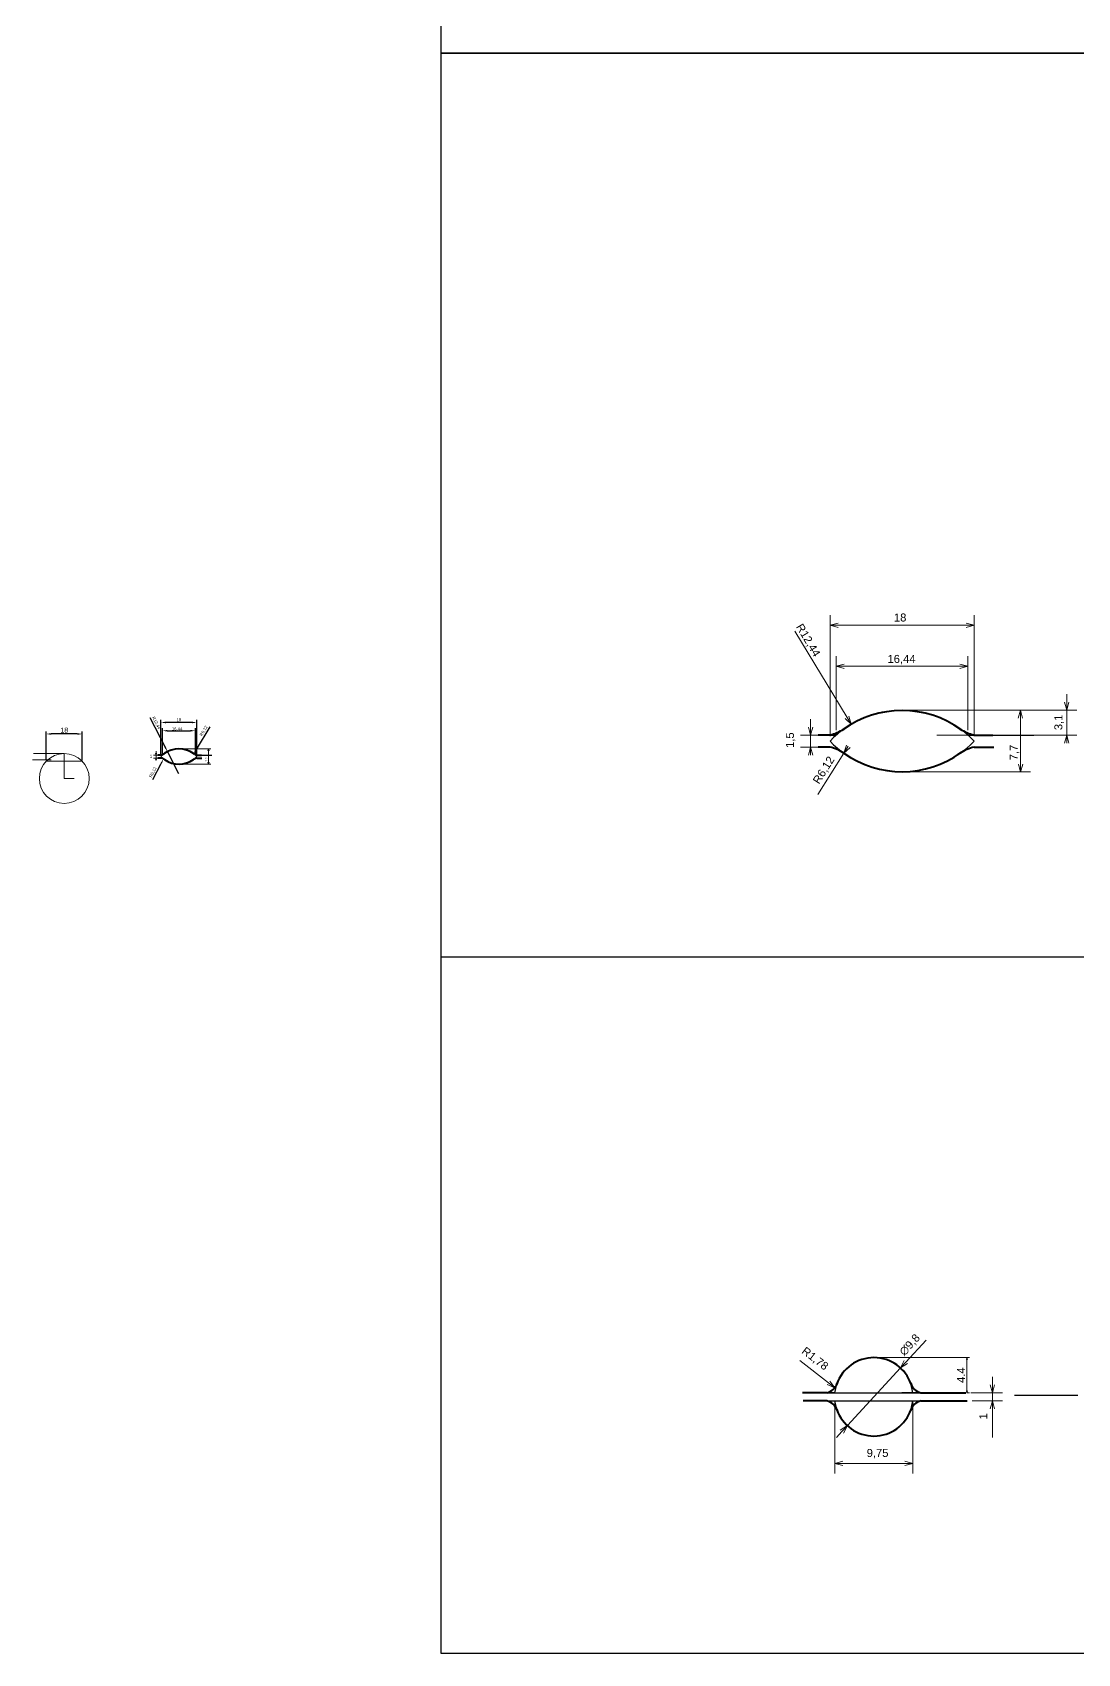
# Model space of a CAD drawing. Header units: millimetres. Extents: x 1526 to 31626, y -4643 to 9189.
# Drawn here: x 22842 to 23364, y -3843 to -3033 of the extents above; entities that cross this region are included whole.
import ezdxf

# ---------------------------------------------------------------- set-up
doc = ezdxf.new("R2010")
doc.units = ezdxf.units.MM
doc.linetypes.add('CENTER', pattern=[50.8, 31.75, -6.35, 6.35, -6.35])
doc.styles.get("Standard").update_dxf_attribs({"font": 'arial.ttf'})
doc.dimstyles.new('ISO-25', dxfattribs={"dimtxt": 2.5, "dimasz": 2.5, "dimexe": 1.25, "dimexo": 0.625, "dimtad": 1, "dimtxsty": 'Standard', "dimcen": 2.5, "dimadec": 0, "dimazin": 0, "dimtfac": 1, "dimtmove": 0, "dimatfit": 3, "dimfxl": 1, "dimarcsym": 0})

# ---------------------------------------------------------------- blocks, each defined once
blk = doc.blocks.new('_Open30')
at = {"color": 0, "linetype": 'ByBlock', "lineweight": -2}
for p, q in [((-1, 0.27), (0, 0)), ((0, 0), (-1, -0.27)), ((0, 0), (-1, 0))]:
    blk.add_line(p, q, dxfattribs=at)
blk = doc.blocks.new('*D2140')
at = {"color": 0, "lineweight": -2, "transparency": 16777216}
blk.add_line((22930.27, -3380.18), (22923.49, -3391.41), dxfattribs=at)
at = {"color": 0, "transparency": 16777216}
blk.add_solid([(22923.13, -3391.19), (22923.85, -3391.62), (22922.2, -3393.55)], dxfattribs=at)
at = {"layer": 'Defpoints', "color": 0, "transparency": 16777216}
for p in [(22922.2, -3393.55), (22925.36, -3388.31)]:
    blk.add_point(p, dxfattribs=at)
at = {"color": 0, "transparency": 16777216, "insert": (22927.27, -3382.2), "char_height": 1.5, "attachment_point": 5, "rotation": 58.88772}
blk.add_mtext('R6,12', dxfattribs=at)
blk = doc.blocks.new('*D2141')
at = {"color": 0, "lineweight": -2, "transparency": 16777216}
for p, q in [((22900.33, -3375.49), (22907.98, -3390.3)), ((22914.83, -3403.58), (22909.12, -3392.52))]:
    blk.add_line(p, q, dxfattribs=at)
at = {"color": 0, "transparency": 16777216}
blk.add_solid([(22908.35, -3390.11), (22907.61, -3390.49), (22909.12, -3392.52)], dxfattribs=at)
at = {"layer": 'Defpoints', "color": 0, "transparency": 16777216}
for p in [(22909.12, -3392.52), (22914.83, -3403.58)]:
    blk.add_point(p, dxfattribs=at)
at = {"color": 0, "transparency": 16777216, "insert": (22903.46, -3378.23), "char_height": 1.5, "attachment_point": 5, "rotation": 297.30448}
blk.add_mtext('R12,44', dxfattribs=at)
blk = doc.blocks.new('*D2142')
at = {"color": 0, "lineweight": -2, "transparency": 16777216}
blk.add_line((22901.79, -3406.49), (22905.97, -3398.45), dxfattribs=at)
at = {"color": 0, "transparency": 16777216}
blk.add_solid([(22905.6, -3398.25), (22906.34, -3398.64), (22907.12, -3396.23)], dxfattribs=at)
at = {"layer": 'Defpoints', "color": 0, "transparency": 16777216}
for p in [(22904.3, -3401.65), (22907.12, -3396.23)]:
    blk.add_point(p, dxfattribs=at)
at = {"color": 0, "transparency": 16777216, "insert": (22901.95, -3402.87), "char_height": 1.5, "attachment_point": 5, "rotation": 62.5443}
blk.add_mtext('R6,12', dxfattribs=at)
blk = doc.blocks.new('*D2143')
at = {"color": 0, "lineweight": -2, "transparency": 16777216}
for p, q in [((22906.61, -3393.61), (22906.61, -3380.85)), ((22909.11, -3382.1), (22920.55, -3382.1)), ((22923.05, -3393.61), (22923.05, -3380.85))]:
    blk.add_line(p, q, dxfattribs=at)
at = {"color": 0, "transparency": 16777216}
for points in [[(22909.11, -3381.68), (22909.11, -3382.51), (22906.61, -3382.1)], [(22920.55, -3381.68), (22920.55, -3382.51), (22923.05, -3382.1)]]:
    blk.add_solid(points, dxfattribs=at)
at = {"layer": 'Defpoints', "color": 0, "transparency": 16777216}
for p in [(22923.05, -3382.1), (22906.61, -3394.23), (22923.05, -3394.23)]:
    blk.add_point(p, dxfattribs=at)
at = {"color": 0, "transparency": 16777216, "insert": (22913.91, -3381.31), "char_height": 1.5, "attachment_point": 5}
blk.add_mtext('16,44', dxfattribs=at)
blk = doc.blocks.new('*D2144')
at = {"color": 0, "lineweight": -2, "transparency": 16777216}
for p, q in [((22905.83, -3394.36), (22905.83, -3376.72)), ((22921.33, -3377.97), (22908.33, -3377.97)), ((22923.83, -3394.36), (22923.83, -3376.72))]:
    blk.add_line(p, q, dxfattribs=at)
at = {"color": 0, "transparency": 16777216}
for points in [[(22908.33, -3377.55), (22908.33, -3378.38), (22905.83, -3377.97)], [(22921.33, -3377.55), (22921.33, -3378.38), (22923.83, -3377.97)]]:
    blk.add_solid(points, dxfattribs=at)
at = {"layer": 'Defpoints', "color": 0, "transparency": 16777216}
for p in [(22905.83, -3377.97), (22905.83, -3394.98), (22923.83, -3394.98)]:
    blk.add_point(p, dxfattribs=at)
at = {"color": 0, "transparency": 16777216, "insert": (22914.83, -3376.57), "char_height": 1.5, "attachment_point": 5}
blk.add_mtext('18', dxfattribs=at)
blk = doc.blocks.new('*D2145')
at = {"color": 0, "lineweight": -2, "transparency": 16777216}
for p, q in [((22848.57, -3396.75), (22848.57, -3382.46)), ((22864.07, -3383.71), (22851.07, -3383.71)), ((22866.57, -3396.75), (22866.57, -3382.46))]:
    blk.add_line(p, q, dxfattribs=at)
at = {"color": 0, "transparency": 16777216}
for points in [[(22851.07, -3383.29), (22851.07, -3384.13), (22848.57, -3383.71)], [(22864.07, -3383.29), (22864.07, -3384.13), (22866.57, -3383.71)]]:
    blk.add_solid(points, dxfattribs=at)
at = {"layer": 'Defpoints', "color": 0, "transparency": 16777216}
for p in [(22848.57, -3383.71), (22848.57, -3397.37), (22866.57, -3397.37)]:
    blk.add_point(p, dxfattribs=at)
at = {"color": 0, "lineweight": 15, "transparency": 16777216, "insert": (22857.57, -3381.81), "char_height": 2.5, "attachment_point": 5}
blk.add_mtext('18', dxfattribs=at)

msp = doc.modelspace()

# ---------------------------------------------------------------- linework, layer by layer
at = {"color": 2}
for p, q in [((23045.7824, -3443.40561), (23045.7824, -3043.40561)), ((23045.7824, -3043.40561), (24080.04858, -3043.40561)), ((23045.7824, -3443.40561), (23045.7824, -3043.40561)), ((23045.78237, -3843.40562), (23045.78237, -3443.40562)), ((23045.78237, -3843.40562), (23045.78237, -3443.40562)), ((24080.04854, -3843.40562), (23045.78237, -3843.40562))]:
    msp.add_line(p, q, dxfattribs=at)
at = {"color": 251, "lineweight": 5}
for p, q in [((23240.13317, -3384.76154), (23240.13317, -3324.35062)), ((23312.13317, -3384.76154), (23312.13317, -3324.35062)), ((23243.25867, -3381.76154), (23243.25867, -3344.88018)), ((23309.00766, -3381.76154), (23309.00766, -3344.88018)), ((23278.63317, -3371.86154), (23363.44133, -3371.86154)), ((23278.63317, -3371.86154), (23340.26308, -3371.86154)), ((23237.63317, -3384.26154), (23225.43656, -3384.26154)), ((23293.51154, -3384.26154), (23363.44133, -3384.26154)), ((22905.20663, -3394.23202), (22902.15747, -3394.23202)), ((22915.45663, -3391.13202), (22930.8641, -3391.13202)), ((23237.63317, -3390.26154), (23225.43656, -3390.26154)), ((22905.20663, -3395.73202), (22902.15747, -3395.73202)), ((22915.45663, -3398.83202), (22930.8641, -3398.83202)), ((23278.63317, -3402.66154), (23340.26308, -3402.66154)), ((23262.68745, -3695.44959), (23309.80728, -3695.44959)), ((23242.56476, -3717.04959), (23242.56476, -3753.35698)), ((23281.56014, -3717.04959), (23281.56014, -3753.35698)), ((23308.53752, -3713.04959), (23309.80728, -3713.04959)), ((23310.41252, -3713.04959), (23326.25326, -3713.04959)), ((23311.18223, -3717.04959), (23326.25326, -3717.04959))]:
    msp.add_line(p, q, dxfattribs=at)
at = {"lineweight": 5}
for p, q in [((23244.13317, -3329.35062), (23308.13317, -3329.35062)), ((23222.54621, -3332.31025), (23248.6325, -3375.42498)), ((23247.25867, -3349.88018), (23305.00766, -3349.88018)), ((23358.44133, -3367.86154), (23358.44133, -3363.86154)), ((23230.43656, -3380.26154), (23230.43656, -3376.26154)), ((23335.26308, -3375.86154), (23335.26308, -3398.66154)), ((23358.44133, -3371.86154), (23358.44133, -3384.26154)), ((23230.43656, -3384.26154), (23230.43656, -3390.26154)), ((22903.40747, -3393.23202), (22903.40747, -3392.23202)), ((22903.40747, -3394.23202), (22903.40747, -3395.73202)), ((22929.6141, -3392.13202), (22929.6141, -3397.83202)), ((23234.02218, -3413.94942), (23247.07849, -3393.26144)), ((23288.14303, -3686.70639), (23278.04259, -3697.68309)), ((23225.02168, -3696.96659), (23239.34904, -3708.03601)), ((23248.79082, -3729.47262), (23275.33409, -3700.62657)), ((23308.55728, -3696.44959), (23308.55728, -3712.04959)), ((23321.25326, -3709.04959), (23321.25326, -3705.04959)), ((23321.25326, -3713.04959), (23321.25326, -3717.04959)), ((23321.25326, -3721.04959), (23321.25326, -3735.38293)), ((23246.08232, -3732.41609), (23243.37382, -3735.35957)), ((23246.56476, -3748.35698), (23277.56014, -3748.35698))]:
    msp.add_line(p, q, dxfattribs=at)
for p, q in [((23240.13317, -3384.26154), (23234.1384, -3384.26154)), ((23240.13317, -3384.26154), (23243.25867, -3384.26154)), ((23309.00766, -3384.26154), (23341.88991, -3384.26154)), ((22905.83163, -3394.23202), (22904.33293, -3394.23202)), ((22905.83163, -3394.23202), (22906.613, -3394.23202)), ((22923.05025, -3394.23202), (22931.27081, -3394.23202)), ((23242.56476, -3713.04959), (23243.51455, -3708.71436)), ((23281.56014, -3713.04959), (23280.45976, -3708.2895)), ((23238.56476, -3713.04959), (23307.91252, -3713.04959)), ((23238.56476, -3713.04959), (23242.56476, -3713.04959)), ((23242.56476, -3713.04959), (23238.56476, -3713.04959)), ((23238.56476, -3713.04959), (23242.56476, -3713.04959)), ((23238.56476, -3717.04959), (23308.68223, -3717.04959)), ((23243.66514, -3721.80969), (23242.56476, -3717.04959)), ((23285.56014, -3713.04959), (23275.97514, -3713.04959)), ((23280.45976, -3721.80969), (23281.56014, -3717.04959))]:
    msp.add_line(p, q)
at = {"lineweight": 40}
for p, q in [((23240.13317, -3384.26154), (23234.1384, -3384.26154)), ((23312.13317, -3384.26154), (23321.49084, -3384.26154)), ((22905.83163, -3394.23202), (22904.33293, -3394.23202)), ((22923.83163, -3394.23202), (22926.17104, -3394.23202)), ((23240.13317, -3390.26154), (23234.29411, -3390.26154)), ((23312.13317, -3390.26154), (23321.95797, -3390.26154)), ((22905.83163, -3395.73202), (22904.37186, -3395.73202)), ((22923.83163, -3395.73202), (22926.28783, -3395.73202)), ((23238.56476, -3713.04959), (23226.31057, -3713.04959)), ((23238.56476, -3717.04959), (23226.73918, -3717.04959)), ((23285.56014, -3713.04959), (23307.91252, -3713.04959)), ((23285.56014, -3717.04959), (23308.68223, -3717.04959))]:
    msp.add_line(p, q, dxfattribs=at)
at = {"lineweight": 15}
for p, q in [((22857.57361, -3393.52378), (22842.17506, -3393.52378)), ((22857.57361, -3397.37378), (22857.57361, -3393.52378)), ((22857.57361, -3393.52378), (22857.57361, -3405.97378)), ((22850.93847, -3396.62378), (22841.66442, -3396.62378)), ((22848.57361, -3397.37378), (22866.57361, -3397.37378)), ((22857.57361, -3405.97378), (22862.54806, -3405.97378))]:
    msp.add_line(p, q, dxfattribs=at)
at = {"color": 1, "linetype": 'CENTER'}
msp.add_line((23332.25832, -3714.3117), (23950.1113, -3714.3117), dxfattribs=at)
at = {"color": 2}
for points in [[(23045.78236, -3043.40561), (23045.78236, -2643.40561), (24080.04853, -2643.40561), (24080.04853, -3043.40561), (23045.78236, -3043.40561), (23045.78236, -2643.40561)], [(23045.78237, -3495.17917), (24080.04855, -3495.17917)]]:
    msp.add_lwpolyline(points, dxfattribs=at)
at = {"lineweight": 15}
msp.add_circle((22857.57361, -3405.97378), 12.45, dxfattribs=at)
for centre, radius, start, end in [((23276.13317, -3421.63947), 49.77792, 43.67967447, 136.32032553), ((23276.13317, -3352.88362), 49.77792, 223.67967447, 316.32032553), ((22914.83163, -3403.5765), 12.44448, 43.67967447, 136.32032553), ((22914.83163, -3386.38754), 12.44448, 223.67967447, 316.32032553)]:
    msp.add_arc(centre, radius, start, end)
at = {"lineweight": 40}
for centre, radius, start, end in [((23276.13317, -3422.30874), 50.31921, 54.20059251, 125.79940749), ((23234.02218, -3360.57367), 24.46343, 284.46572201, 302.25627301), ((23318.24415, -3360.57367), 24.46343, 237.74372699, 255.53427799), ((22904.30388, -3388.31005), 6.11586, 284.46572201, 302.25627301), ((22914.83163, -3403.74382), 12.5798, 54.20059251, 125.79940749), ((22925.35937, -3388.31005), 6.11586, 237.74372699, 255.53427799), ((23234.02218, -3413.94942), 24.46343, 57.74372699, 75.53427799), ((23276.15987, -3352.51003), 50.064, 234.48725253, 305.97256458), ((23318.24415, -3413.94942), 24.46343, 104.46572201, 122.25627301), ((22904.30388, -3401.65399), 6.11586, 57.74372699, 75.53427799), ((22914.8383, -3386.29414), 12.516, 234.48725253, 305.97256458), ((22925.35937, -3401.65399), 6.11586, 104.46572201, 122.25627301), ((23262.06245, -3715.04959), 19.6, 18.85813538, 161.14186462), ((23236.8685, -3706.11953), 7.13464, 283.75376753, 342.29327511), ((23287.2564, -3706.11953), 7.13464, 197.70672489, 256.24623247), ((23236.8685, -3723.97965), 7.13464, 17.70672489, 76.24623247), ((23287.2564, -3723.97965), 7.13464, 103.75376753, 162.29327511), ((23262.06245, -3715.04959), 19.6, 198.85813538, 341.14186462)]:
    msp.add_arc(centre, radius, start, end, dxfattribs=at)

# ---------------------------------------------------------------- block references
at = {"lineweight": 5, "xscale": 4, "yscale": 4, "zscale": 4}
for p, rotation in [((23240.13317, -3329.35062), 180), ((23243.25867, -3349.88018), 180), ((23358.44133, -3371.86154), 270), ((23250.678, -3378.86241), 300.7554323609043), ((23335.26308, -3371.86154), 90), ((23230.43656, -3384.26154), 270), ((23358.44133, -3384.26154), 90), ((23230.43656, -3390.26154), 90), ((23247.07849, -3393.26144), 237.7437269883761), ((23335.34266, -3402.71932), 270), ((23275.33409, -3700.62657), 227.3806637492853), ((23242.51436, -3710.48156), 322.310063408506), ((23321.25326, -3713.04959), 270), ((23321.25326, -3717.04959), 90), ((23248.79082, -3729.47262), 47.38066374928538), ((23242.56476, -3748.35698), 180)]:
    msp.add_blockref('_Open30', p, dxfattribs=dict(at, rotation=rotation))
for p in [(23312.13317, -3329.35062), (23309.00766, -3349.88018), (23281.56014, -3748.35698)]:
    msp.add_blockref('_Open30', p, dxfattribs=at)
at = {"lineweight": 5}
for p, rotation in [((22903.40747, -3394.23202), 270), ((22929.6141, -3391.13202), 90), ((22903.40747, -3395.73202), 90), ((22929.634, -3398.84646), 270), ((23308.55728, -3695.44959), 90), ((23308.55728, -3713.04959), 270)]:
    msp.add_blockref('_Open30', p, dxfattribs=dict(at, rotation=rotation))

# ---------------------------------------------------------------- texts
at = {"attachment_point": 5}
for s, insert, char_height, rotation in [('R12,44', (23228.99988, -3337.00938), 4, 300.75543236), ('3,1', (23354.59313, -3377.9213), 4, 90), ('1,5', (23220.48113, -3386.79187), 4, 90), ('1,5', (22900.91862, -3394.8646), 1, 90), ('7,7', (22928.87321, -3396.40994), 1, 90), ('R6,12', (23237.2349, -3401.92044), 4, 57.74372699), ('7,7', (23332.29949, -3392.97321), 4, 90), ('∅9,8', (23280.13562, -3689.21864), 4, 47.38066375), ('R1,78', (23232.51512, -3696.18942), 4, 322.31006341), ('4.4', (23305.59895, -3704.24959), 4, 90), ('1', (23316.70298, -3724.78601), 4, 90)]:
    msp.add_mtext(s, dxfattribs=dict(at, insert=insert, char_height=char_height, rotation=rotation))
at = {"char_height": 4, "attachment_point": 5}
for s, insert in [('18', (23275.17795, -3325.51665)), ('16,44', (23275.86355, -3346.56702)), ('9,75', (23263.89031, -3743.48516))]:
    msp.add_mtext(s, dxfattribs=dict(at, insert=insert))

# ---------------------------------------------------------------- dimensions: what is measured, and where the dimension line sits
for center, mpoint, picture, middle in [((22914.83163, -3403.5765), (22909.12311, -3392.51857), '*D2141', (22902.10746, -3378.9286)), ((22925.35937, -3388.31005), (22922.1992, -3393.54618), '*D2140', (22928.57237, -3382.98639)), ((22904.30388, -3401.65399), (22907.12367, -3396.22697), '*D2142', (22903.30457, -3403.57727))]:
    dim = msp.add_radius_dim(center=center, mpoint=mpoint, dimstyle='ISO-25', override={"dimtxt": 1.5, "dimtmove": 1})
    dim.commit()
    dim.dimension.update_dxf_attribs({"geometry": picture, "text_midpoint": middle, "dimtype": 164})
dim = msp.add_linear_dim(base=(22905.83163, -3377.96504), p1=(22923.83163, -3394.98202), p2=(22905.83163, -3394.98202), dimstyle='ISO-25', override={"dimtxt": 1.5, "dimtmove": 1})
dim.commit()
dim.dimension.update_dxf_attribs({"geometry": '*D2144', "text_midpoint": (22914.83163, -3376.57418)})
at = {"lineweight": 15}
dim = msp.add_linear_dim(base=(22848.57361, -3383.71077), p1=(22866.57361, -3397.37378), p2=(22848.57361, -3397.37378), dimstyle='ISO-25', dxfattribs=at)
dim.commit()
dim.dimension.update_dxf_attribs({"geometry": '*D2145', "text_midpoint": (22857.57361, -3381.80933)})
dim = msp.add_linear_dim(base=(22923.05025, -3382.0963), p1=(22906.613, -3394.23202), p2=(22923.05025, -3394.23202), dimstyle='ISO-25', override={"dimtxt": 1.5, "dimtmove": 1})
dim.commit()
dim.dimension.update_dxf_attribs({"geometry": '*D2143', "text_midpoint": (22913.90766, -3382.83827), "dimtype": 160})

doc.saveas('drawing.dxf')
